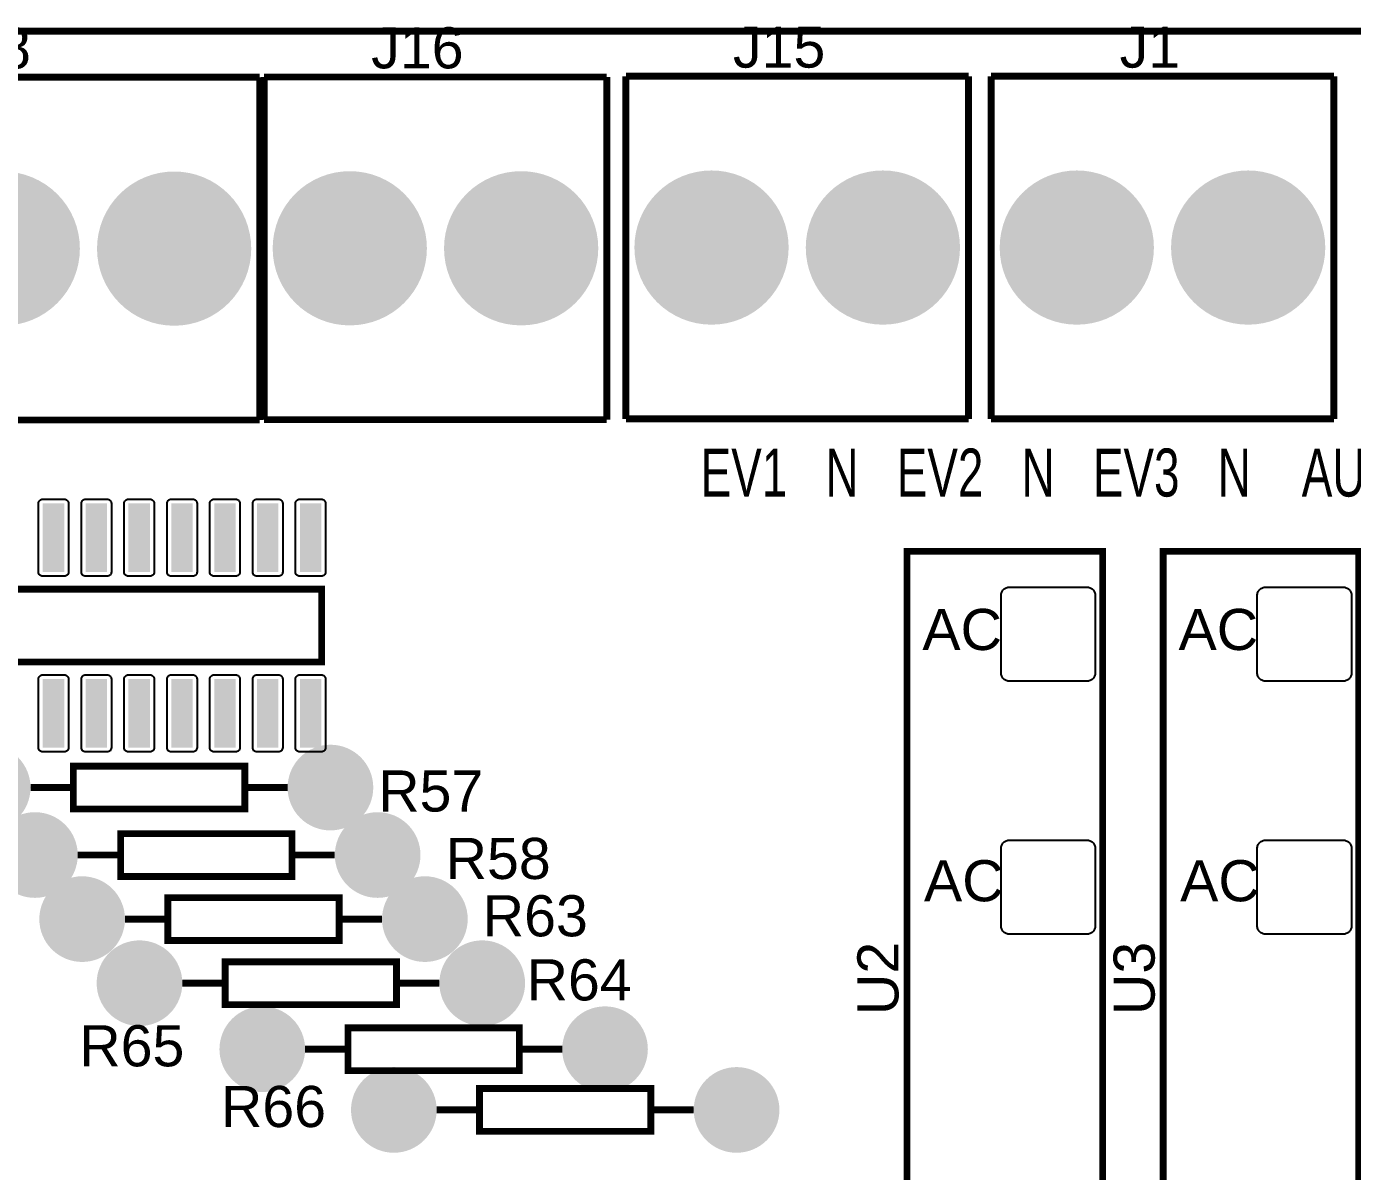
# Model space of a CAD drawing. Header units: inches. Extents: x -3.26 to 3.25, y -2.28 to 2.27.
# Drawn here: x -0.541 to 1.006, y 0.937 to 2.273 of the extents above; entities that cross this region are included whole.
import ezdxf

# ---------------------------------------------------------------- set-up
doc = ezdxf.new("R2010")
doc.units = ezdxf.units.IN
doc.layers.get('0').update_dxf_attribs({"linetype": 'CONTINUOUS'})

# ---------------------------------------------------------------- blocks, each defined once
blk = doc.blocks.new('RPAD')
blk.add_trace([(-0.5, -0.5), (-0.5, 0.5), (0.5, -0.5), (0.5, 0.5)])
blk = doc.blocks.new('EPAD')
at = {"const_width": 0.5}
blk.add_lwpolyline([(-0.25, 0, 1), (0.25, 0, 1)], format="xyb", close=True, dxfattribs=at)

msp = doc.modelspace()

# ---------------------------------------------------------------- linework, layer by layer
at = {"const_width": 0.008}
for points in [[(-3.255646, -2.275421), (3.249827, -2.275421), (3.249827, 2.267886), (-3.255646, 2.267886), (-3.255646, -2.275421)], [(-3.255646, -2.275421), (3.249827, -2.275421), (3.249827, 2.267886), (-3.255646, 2.267886), (-3.255646, -2.275421)], [(-3.255646, -2.275421), (3.249827, -2.275421), (3.249827, 2.267886), (-3.255646, 2.267886), (-3.255646, -2.275421)], [(-0.268772, 2.214197), (-0.868772, 2.214197)], [(-0.268772, 2.214197), (-0.868772, 2.214197)], [(-0.268772, 2.214197), (-0.868772, 2.214197)], [(-0.268772, 2.214197), (-0.268772, 1.814197)], [(-0.268772, 2.214197), (-0.268772, 1.814197)], [(-0.268772, 2.214197), (-0.268772, 1.814197)], [(-0.263772, 2.214579), (-0.263772, 1.814579)], [(-0.263772, 2.214579), (0.136228, 2.214579)], [(-0.263772, 2.214579), (-0.263772, 1.814579)], [(-0.263772, 2.214579), (0.136228, 2.214579)], [(-0.263772, 2.214579), (-0.263772, 1.814579)], [(-0.263772, 2.214579), (0.136228, 2.214579)], [(0.136228, 2.214579), (0.136228, 1.814579)], [(0.136228, 2.214579), (0.136228, 1.814579)], [(0.136228, 2.214579), (0.136228, 1.814579)], [(0.158417, 2.215421), (0.158417, 1.815421)], [(0.158417, 2.215421), (0.558417, 2.215421)], [(0.158417, 2.215421), (0.158417, 1.815421)], [(0.158417, 2.215421), (0.558417, 2.215421)], [(0.158417, 2.215421), (0.158417, 1.815421)], [(0.158417, 2.215421), (0.558417, 2.215421)], [(0.558417, 2.215421), (0.558417, 1.815421)], [(0.558417, 2.215421), (0.558417, 1.815421)], [(0.558417, 2.215421), (0.558417, 1.815421)], [(0.584732, 2.215421), (0.584732, 1.815421)], [(0.584732, 2.215421), (0.984732, 2.215421)], [(0.584732, 2.215421), (0.584732, 1.815421)], [(0.584732, 2.215421), (0.984732, 2.215421)], [(0.584732, 2.215421), (0.584732, 1.815421)], [(0.584732, 2.215421), (0.984732, 2.215421)], [(0.984732, 2.215421), (0.984732, 1.815421)], [(0.984732, 2.215421), (0.984732, 1.815421)], [(0.984732, 2.215421), (0.984732, 1.815421)], [(-0.868772, 1.814197), (-0.268772, 1.814197)], [(-0.868772, 1.814197), (-0.268772, 1.814197)], [(-0.868772, 1.814197), (-0.268772, 1.814197)], [(-0.263772, 1.814579), (0.136228, 1.814579)], [(-0.263772, 1.814579), (0.136228, 1.814579)], [(-0.263772, 1.814579), (0.136228, 1.814579)], [(0.158417, 1.815421), (0.558417, 1.815421)], [(0.158417, 1.815421), (0.558417, 1.815421)], [(0.158417, 1.815421), (0.558417, 1.815421)], [(0.584732, 1.815421), (0.984732, 1.815421)], [(0.584732, 1.815421), (0.984732, 1.815421)], [(0.584732, 1.815421), (0.984732, 1.815421)], [(0.486598, 0.678343), (0.714945, 0.678343), (0.714945, 1.660909), (0.486598, 1.660909), (0.486598, 0.678343)], [(0.486598, 0.678343), (0.714945, 0.678343), (0.714945, 1.660909), (0.486598, 1.660909), (0.486598, 0.678343)], [(0.486598, 0.678343), (0.714945, 0.678343), (0.714945, 1.660909), (0.486598, 1.660909), (0.486598, 0.678343)], [(0.785598, 0.678343), (1.013945, 0.678343), (1.013945, 1.660909), (0.785598, 1.660909), (0.785598, 0.678343)], [(0.785598, 0.678343), (1.013945, 0.678343), (1.013945, 1.660909), (0.785598, 1.660909), (0.785598, 0.678343)], [(0.785598, 0.678343), (1.013945, 0.678343), (1.013945, 1.660909), (0.785598, 1.660909), (0.785598, 0.678343)], [(-0.559548, 1.616762), (-0.209548, 1.616762)], [(-0.559548, 1.616762), (-0.209548, 1.616762)], [(-0.559548, 1.616762), (-0.209548, 1.616762)], [(-0.196548, 1.586762), (-0.196548, 1.616762), (-0.209548, 1.616762)], [(-0.196548, 1.586762), (-0.196548, 1.616762), (-0.209548, 1.616762)], [(-0.196548, 1.586762), (-0.196548, 1.616762), (-0.209548, 1.616762)], [(-0.196548, 1.561762), (-0.196548, 1.586762)], [(-0.196548, 1.561762), (-0.196548, 1.586762)], [(-0.196548, 1.561762), (-0.196548, 1.586762)], [(-0.209548, 1.531762), (-0.196548, 1.531762), (-0.196548, 1.561762)], [(-0.209548, 1.531762), (-0.196548, 1.531762), (-0.196548, 1.561762)], [(-0.209548, 1.531762), (-0.196548, 1.531762), (-0.196548, 1.561762)], [(-0.559548, 1.531762), (-0.209548, 1.531762)], [(-0.559548, 1.531762), (-0.209548, 1.531762)], [(-0.559548, 1.531762), (-0.209548, 1.531762)], [(-0.486354, 1.360148), (-0.286354, 1.360148), (-0.286354, 1.410148), (-0.486354, 1.410148), (-0.486354, 1.360148)], [(-0.486354, 1.360148), (-0.286354, 1.360148), (-0.286354, 1.410148), (-0.486354, 1.410148), (-0.486354, 1.360148)], [(-0.486354, 1.360148), (-0.286354, 1.360148), (-0.286354, 1.410148), (-0.486354, 1.410148), (-0.486354, 1.360148)], [(-0.536354, 1.385148), (-0.486354, 1.385148)], [(-0.536354, 1.385148), (-0.486354, 1.385148)], [(-0.536354, 1.385148), (-0.486354, 1.385148)], [(-0.286354, 1.385148), (-0.236354, 1.385148)], [(-0.286354, 1.385148), (-0.236354, 1.385148)], [(-0.286354, 1.385148), (-0.236354, 1.385148)], [(-0.431236, 1.281407), (-0.231236, 1.281407), (-0.231236, 1.331407), (-0.431236, 1.331407), (-0.431236, 1.281407)], [(-0.431236, 1.281407), (-0.231236, 1.281407), (-0.231236, 1.331407), (-0.431236, 1.331407), (-0.431236, 1.281407)], [(-0.431236, 1.281407), (-0.231236, 1.281407), (-0.231236, 1.331407), (-0.431236, 1.331407), (-0.431236, 1.281407)], [(-0.481236, 1.306407), (-0.431236, 1.306407)], [(-0.481236, 1.306407), (-0.431236, 1.306407)], [(-0.481236, 1.306407), (-0.431236, 1.306407)], [(-0.231236, 1.306407), (-0.181236, 1.306407)], [(-0.231236, 1.306407), (-0.181236, 1.306407)], [(-0.231236, 1.306407), (-0.181236, 1.306407)], [(-0.376118, 1.206604), (-0.176118, 1.206604), (-0.176118, 1.256604), (-0.376118, 1.256604), (-0.376118, 1.206604)], [(-0.376118, 1.206604), (-0.176118, 1.206604), (-0.176118, 1.256604), (-0.376118, 1.256604), (-0.376118, 1.206604)], [(-0.376118, 1.206604), (-0.176118, 1.206604), (-0.176118, 1.256604), (-0.376118, 1.256604), (-0.376118, 1.206604)], [(-0.426118, 1.231604), (-0.376118, 1.231604)], [(-0.426118, 1.231604), (-0.376118, 1.231604)], [(-0.426118, 1.231604), (-0.376118, 1.231604)], [(-0.176118, 1.231604), (-0.126118, 1.231604)], [(-0.176118, 1.231604), (-0.126118, 1.231604)], [(-0.176118, 1.231604), (-0.126118, 1.231604)], [(-0.309189, 1.131801), (-0.109189, 1.131801), (-0.109189, 1.181801), (-0.309189, 1.181801), (-0.309189, 1.131801)], [(-0.309189, 1.131801), (-0.109189, 1.131801), (-0.109189, 1.181801), (-0.309189, 1.181801), (-0.309189, 1.131801)], [(-0.309189, 1.131801), (-0.109189, 1.131801), (-0.109189, 1.181801), (-0.309189, 1.181801), (-0.309189, 1.131801)], [(-0.359189, 1.156801), (-0.309189, 1.156801)], [(-0.359189, 1.156801), (-0.309189, 1.156801)], [(-0.359189, 1.156801), (-0.309189, 1.156801)], [(-0.109189, 1.156801), (-0.059189, 1.156801)], [(-0.109189, 1.156801), (-0.059189, 1.156801)], [(-0.109189, 1.156801), (-0.059189, 1.156801)], [(-0.165882, 1.054758), (0.034118, 1.054758), (0.034118, 1.104758), (-0.165882, 1.104758), (-0.165882, 1.054758)], [(-0.165882, 1.054758), (0.034118, 1.054758), (0.034118, 1.104758), (-0.165882, 1.104758), (-0.165882, 1.054758)], [(-0.165882, 1.054758), (0.034118, 1.054758), (0.034118, 1.104758), (-0.165882, 1.104758), (-0.165882, 1.054758)], [(-0.165882, 1.079758), (-0.215882, 1.079758)], [(-0.165882, 1.079758), (-0.215882, 1.079758)], [(-0.165882, 1.079758), (-0.215882, 1.079758)], [(0.084118, 1.079758), (0.034118, 1.079758)], [(0.084118, 1.079758), (0.034118, 1.079758)], [(0.084118, 1.079758), (0.034118, 1.079758)], [(-0.012339, 0.983892), (0.187661, 0.983892), (0.187661, 1.033892), (-0.012339, 1.033892), (-0.012339, 0.983892)], [(-0.012339, 0.983892), (0.187661, 0.983892), (0.187661, 1.033892), (-0.012339, 1.033892), (-0.012339, 0.983892)], [(-0.012339, 0.983892), (0.187661, 0.983892), (0.187661, 1.033892), (-0.012339, 1.033892), (-0.012339, 0.983892)], [(-0.012339, 1.008892), (-0.062339, 1.008892)], [(-0.012339, 1.008892), (-0.062339, 1.008892)], [(-0.012339, 1.008892), (-0.062339, 1.008892)], [(0.237661, 1.008892), (0.187661, 1.008892)], [(0.237661, 1.008892), (0.187661, 1.008892)], [(0.237661, 1.008892), (0.187661, 1.008892)]]:
    msp.add_lwpolyline(points, dxfattribs=at)
for points in [[(-0.522048, 1.721762), (-0.497048, 1.721762), (-0.496025, 1.721662), (-0.49508, 1.721376), (-0.49423, 1.720921), (-0.493493, 1.720317), (-0.492888, 1.71958), (-0.492433, 1.71873), (-0.492147, 1.717784), (-0.492048, 1.716762), (-0.492048, 1.636762), (-0.492147, 1.635739), (-0.492433, 1.634794), (-0.492888, 1.633944), (-0.493493, 1.633207), (-0.49423, 1.632602), (-0.49508, 1.632148), (-0.496025, 1.631861), (-0.497048, 1.631762), (-0.522048, 1.631762), (-0.52307, 1.631861), (-0.524015, 1.632148), (-0.524866, 1.632602), (-0.525602, 1.633207), (-0.526207, 1.633944), (-0.526662, 1.634794), (-0.526948, 1.635739), (-0.527048, 1.636762), (-0.527048, 1.716762), (-0.526948, 1.717784), (-0.526662, 1.71873), (-0.526207, 1.71958), (-0.525602, 1.720317), (-0.524866, 1.720921), (-0.524015, 1.721376), (-0.52307, 1.721662), (-0.522048, 1.721762)], [(-0.472048, 1.721762), (-0.447048, 1.721762), (-0.446025, 1.721662), (-0.44508, 1.721376), (-0.44423, 1.720921), (-0.443493, 1.720317), (-0.442888, 1.71958), (-0.442433, 1.71873), (-0.442147, 1.717784), (-0.442048, 1.716762), (-0.442048, 1.636762), (-0.442147, 1.635739), (-0.442433, 1.634794), (-0.442888, 1.633944), (-0.443493, 1.633207), (-0.44423, 1.632602), (-0.44508, 1.632148), (-0.446025, 1.631861), (-0.447048, 1.631762), (-0.472048, 1.631762), (-0.47307, 1.631861), (-0.474015, 1.632148), (-0.474866, 1.632602), (-0.475602, 1.633207), (-0.476207, 1.633944), (-0.476662, 1.634794), (-0.476948, 1.635739), (-0.477048, 1.636762), (-0.477048, 1.716762), (-0.476948, 1.717784), (-0.476662, 1.71873), (-0.476207, 1.71958), (-0.475602, 1.720317), (-0.474866, 1.720921), (-0.474015, 1.721376), (-0.47307, 1.721662), (-0.472048, 1.721762)], [(-0.422048, 1.721762), (-0.397048, 1.721762), (-0.396025, 1.721662), (-0.39508, 1.721376), (-0.39423, 1.720921), (-0.393493, 1.720317), (-0.392888, 1.71958), (-0.392433, 1.71873), (-0.392147, 1.717784), (-0.392048, 1.716762), (-0.392048, 1.636762), (-0.392147, 1.635739), (-0.392433, 1.634794), (-0.392888, 1.633944), (-0.393493, 1.633207), (-0.39423, 1.632602), (-0.39508, 1.632148), (-0.396025, 1.631861), (-0.397048, 1.631762), (-0.422048, 1.631762), (-0.42307, 1.631861), (-0.424015, 1.632148), (-0.424866, 1.632602), (-0.425602, 1.633207), (-0.426207, 1.633944), (-0.426662, 1.634794), (-0.426948, 1.635739), (-0.427048, 1.636762), (-0.427048, 1.716762), (-0.426948, 1.717784), (-0.426662, 1.71873), (-0.426207, 1.71958), (-0.425602, 1.720317), (-0.424866, 1.720921), (-0.424015, 1.721376), (-0.42307, 1.721662), (-0.422048, 1.721762)], [(-0.372048, 1.721762), (-0.347048, 1.721762), (-0.346025, 1.721662), (-0.34508, 1.721376), (-0.34423, 1.720921), (-0.343493, 1.720317), (-0.342888, 1.71958), (-0.342433, 1.71873), (-0.342147, 1.717784), (-0.342048, 1.716762), (-0.342048, 1.636762), (-0.342147, 1.635739), (-0.342433, 1.634794), (-0.342888, 1.633944), (-0.343493, 1.633207), (-0.34423, 1.632602), (-0.34508, 1.632148), (-0.346025, 1.631861), (-0.347048, 1.631762), (-0.372048, 1.631762), (-0.37307, 1.631861), (-0.374015, 1.632148), (-0.374866, 1.632602), (-0.375602, 1.633207), (-0.376207, 1.633944), (-0.376662, 1.634794), (-0.376948, 1.635739), (-0.377048, 1.636762), (-0.377048, 1.716762), (-0.376948, 1.717784), (-0.376662, 1.71873), (-0.376207, 1.71958), (-0.375602, 1.720317), (-0.374866, 1.720921), (-0.374015, 1.721376), (-0.37307, 1.721662), (-0.372048, 1.721762)], [(-0.322048, 1.721762), (-0.297048, 1.721762), (-0.296025, 1.721662), (-0.29508, 1.721376), (-0.29423, 1.720921), (-0.293493, 1.720317), (-0.292888, 1.71958), (-0.292433, 1.71873), (-0.292147, 1.717784), (-0.292048, 1.716762), (-0.292048, 1.636762), (-0.292147, 1.635739), (-0.292433, 1.634794), (-0.292888, 1.633944), (-0.293493, 1.633207), (-0.29423, 1.632602), (-0.29508, 1.632148), (-0.296025, 1.631861), (-0.297048, 1.631762), (-0.322048, 1.631762), (-0.32307, 1.631861), (-0.324015, 1.632148), (-0.324866, 1.632602), (-0.325602, 1.633207), (-0.326207, 1.633944), (-0.326662, 1.634794), (-0.326948, 1.635739), (-0.327048, 1.636762), (-0.327048, 1.716762), (-0.326948, 1.717784), (-0.326662, 1.71873), (-0.326207, 1.71958), (-0.325602, 1.720317), (-0.324866, 1.720921), (-0.324015, 1.721376), (-0.32307, 1.721662), (-0.322048, 1.721762)], [(-0.272048, 1.721762), (-0.247048, 1.721762), (-0.246025, 1.721662), (-0.24508, 1.721376), (-0.24423, 1.720921), (-0.243493, 1.720317), (-0.242888, 1.71958), (-0.242433, 1.71873), (-0.242147, 1.717784), (-0.242048, 1.716762), (-0.242048, 1.636762), (-0.242147, 1.635739), (-0.242433, 1.634794), (-0.242888, 1.633944), (-0.243493, 1.633207), (-0.24423, 1.632602), (-0.24508, 1.632148), (-0.246025, 1.631861), (-0.247048, 1.631762), (-0.272048, 1.631762), (-0.27307, 1.631861), (-0.274015, 1.632148), (-0.274866, 1.632602), (-0.275602, 1.633207), (-0.276207, 1.633944), (-0.276662, 1.634794), (-0.276948, 1.635739), (-0.277048, 1.636762), (-0.277048, 1.716762), (-0.276948, 1.717784), (-0.276662, 1.71873), (-0.276207, 1.71958), (-0.275602, 1.720317), (-0.274866, 1.720921), (-0.274015, 1.721376), (-0.27307, 1.721662), (-0.272048, 1.721762)], [(-0.222048, 1.721762), (-0.197048, 1.721762), (-0.196025, 1.721662), (-0.19508, 1.721376), (-0.19423, 1.720921), (-0.193493, 1.720317), (-0.192888, 1.71958), (-0.192433, 1.71873), (-0.192147, 1.717784), (-0.192048, 1.716762), (-0.192048, 1.636762), (-0.192147, 1.635739), (-0.192433, 1.634794), (-0.192888, 1.633944), (-0.193493, 1.633207), (-0.19423, 1.632602), (-0.19508, 1.632148), (-0.196025, 1.631861), (-0.197048, 1.631762), (-0.222048, 1.631762), (-0.22307, 1.631861), (-0.224015, 1.632148), (-0.224866, 1.632602), (-0.225602, 1.633207), (-0.226207, 1.633944), (-0.226662, 1.634794), (-0.226948, 1.635739), (-0.227048, 1.636762), (-0.227048, 1.716762), (-0.226948, 1.717784), (-0.226662, 1.71873), (-0.226207, 1.71958), (-0.225602, 1.720317), (-0.224866, 1.720921), (-0.224015, 1.721376), (-0.22307, 1.721662), (-0.222048, 1.721762)], [(0.596339, 1.519169), (0.596339, 1.609169), (0.596389, 1.610209), (0.596537, 1.611214), (0.59678, 1.612181), (0.59711, 1.613105), (0.597525, 1.613981), (0.59802, 1.614805), (0.598589, 1.615573), (0.599229, 1.616279), (0.599935, 1.616919), (0.600703, 1.617488), (0.601527, 1.617983), (0.602403, 1.618398), (0.603327, 1.618728), (0.604294, 1.61897), (0.605299, 1.619119), (0.606339, 1.619169), (0.696339, 1.619169), (0.697378, 1.619119), (0.698383, 1.61897), (0.69935, 1.618728), (0.700274, 1.618398), (0.70115, 1.617983), (0.701974, 1.617488), (0.702742, 1.616919), (0.703448, 1.616279), (0.704088, 1.615573), (0.704657, 1.614805), (0.705152, 1.613981), (0.705567, 1.613105), (0.705898, 1.612181), (0.70614, 1.611214), (0.706288, 1.610209), (0.706339, 1.609169), (0.706339, 1.519169), (0.706288, 1.51813), (0.70614, 1.517125), (0.705898, 1.516158), (0.705567, 1.515234), (0.705152, 1.514357), (0.704657, 1.513533), (0.704088, 1.512766), (0.703448, 1.51206), (0.702742, 1.51142), (0.701974, 1.51085), (0.70115, 1.510356), (0.700274, 1.509941), (0.69935, 1.50961), (0.698383, 1.509368), (0.697378, 1.50922), (0.696339, 1.509169), (0.606339, 1.509169), (0.605299, 1.50922), (0.604294, 1.509368), (0.603327, 1.50961), (0.602403, 1.509941), (0.601527, 1.510356), (0.600703, 1.51085), (0.599935, 1.51142), (0.599229, 1.51206), (0.598589, 1.512766), (0.59802, 1.513533), (0.597525, 1.514357), (0.59711, 1.515234), (0.59678, 1.516158), (0.596537, 1.517125), (0.596389, 1.51813), (0.596339, 1.519169)], [(0.895339, 1.519169), (0.895339, 1.609169), (0.895389, 1.610209), (0.895537, 1.611214), (0.89578, 1.612181), (0.89611, 1.613105), (0.896525, 1.613981), (0.89702, 1.614805), (0.897589, 1.615573), (0.898229, 1.616279), (0.898935, 1.616919), (0.899703, 1.617488), (0.900527, 1.617983), (0.901403, 1.618398), (0.902327, 1.618728), (0.903294, 1.61897), (0.904299, 1.619119), (0.905339, 1.619169), (0.995339, 1.619169), (0.996378, 1.619119), (0.997383, 1.61897), (0.99835, 1.618728), (0.999274, 1.618398), (1.00015, 1.617983), (1.000974, 1.617488), (1.001742, 1.616919), (1.002448, 1.616279), (1.003088, 1.615573), (1.003657, 1.614805), (1.004152, 1.613981), (1.004567, 1.613105), (1.004898, 1.612181), (1.00514, 1.611214), (1.005288, 1.610209), (1.005339, 1.609169), (1.005339, 1.519169), (1.005288, 1.51813), (1.00514, 1.517125), (1.004898, 1.516158), (1.004567, 1.515234), (1.004152, 1.514357), (1.003657, 1.513533), (1.003088, 1.512766), (1.002448, 1.51206), (1.001742, 1.51142), (1.000974, 1.51085), (1.00015, 1.510356), (0.999274, 1.509941), (0.99835, 1.50961), (0.997383, 1.509368), (0.996378, 1.50922), (0.995339, 1.509169), (0.905339, 1.509169), (0.904299, 1.50922), (0.903294, 1.509368), (0.902327, 1.50961), (0.901403, 1.509941), (0.900527, 1.510356), (0.899703, 1.51085), (0.898935, 1.51142), (0.898229, 1.51206), (0.897589, 1.512766), (0.89702, 1.513533), (0.896525, 1.514357), (0.89611, 1.515234), (0.89578, 1.516158), (0.895537, 1.517125), (0.895389, 1.51813), (0.895339, 1.519169)], [(-0.497048, 1.426762), (-0.522048, 1.426762), (-0.52307, 1.426861), (-0.524015, 1.427148), (-0.524866, 1.427602), (-0.525602, 1.428207), (-0.526207, 1.428944), (-0.526662, 1.429794), (-0.526948, 1.430739), (-0.527048, 1.431762), (-0.527048, 1.511762), (-0.526948, 1.512784), (-0.526662, 1.51373), (-0.526207, 1.51458), (-0.525602, 1.515317), (-0.524866, 1.515921), (-0.524015, 1.516376), (-0.52307, 1.516662), (-0.522048, 1.516762), (-0.497048, 1.516762), (-0.496025, 1.516662), (-0.49508, 1.516376), (-0.49423, 1.515921), (-0.493493, 1.515317), (-0.492888, 1.51458), (-0.492433, 1.51373), (-0.492147, 1.512784), (-0.492048, 1.511762), (-0.492048, 1.431762), (-0.492147, 1.430739), (-0.492433, 1.429794), (-0.492888, 1.428944), (-0.493493, 1.428207), (-0.49423, 1.427602), (-0.49508, 1.427148), (-0.496025, 1.426861), (-0.497048, 1.426762)], [(-0.447048, 1.426762), (-0.472048, 1.426762), (-0.47307, 1.426861), (-0.474015, 1.427148), (-0.474866, 1.427602), (-0.475602, 1.428207), (-0.476207, 1.428944), (-0.476662, 1.429794), (-0.476948, 1.430739), (-0.477048, 1.431762), (-0.477048, 1.511762), (-0.476948, 1.512784), (-0.476662, 1.51373), (-0.476207, 1.51458), (-0.475602, 1.515317), (-0.474866, 1.515921), (-0.474015, 1.516376), (-0.47307, 1.516662), (-0.472048, 1.516762), (-0.447048, 1.516762), (-0.446025, 1.516662), (-0.44508, 1.516376), (-0.44423, 1.515921), (-0.443493, 1.515317), (-0.442888, 1.51458), (-0.442433, 1.51373), (-0.442147, 1.512784), (-0.442048, 1.511762), (-0.442048, 1.431762), (-0.442147, 1.430739), (-0.442433, 1.429794), (-0.442888, 1.428944), (-0.443493, 1.428207), (-0.44423, 1.427602), (-0.44508, 1.427148), (-0.446025, 1.426861), (-0.447048, 1.426762)], [(-0.397048, 1.426762), (-0.422048, 1.426762), (-0.42307, 1.426861), (-0.424015, 1.427148), (-0.424866, 1.427602), (-0.425602, 1.428207), (-0.426207, 1.428944), (-0.426662, 1.429794), (-0.426948, 1.430739), (-0.427048, 1.431762), (-0.427048, 1.511762), (-0.426948, 1.512784), (-0.426662, 1.51373), (-0.426207, 1.51458), (-0.425602, 1.515317), (-0.424866, 1.515921), (-0.424015, 1.516376), (-0.42307, 1.516662), (-0.422048, 1.516762), (-0.397048, 1.516762), (-0.396025, 1.516662), (-0.39508, 1.516376), (-0.39423, 1.515921), (-0.393493, 1.515317), (-0.392888, 1.51458), (-0.392433, 1.51373), (-0.392147, 1.512784), (-0.392048, 1.511762), (-0.392048, 1.431762), (-0.392147, 1.430739), (-0.392433, 1.429794), (-0.392888, 1.428944), (-0.393493, 1.428207), (-0.39423, 1.427602), (-0.39508, 1.427148), (-0.396025, 1.426861), (-0.397048, 1.426762)], [(-0.347048, 1.426762), (-0.372048, 1.426762), (-0.37307, 1.426861), (-0.374015, 1.427148), (-0.374866, 1.427602), (-0.375602, 1.428207), (-0.376207, 1.428944), (-0.376662, 1.429794), (-0.376948, 1.430739), (-0.377048, 1.431762), (-0.377048, 1.511762), (-0.376948, 1.512784), (-0.376662, 1.51373), (-0.376207, 1.51458), (-0.375602, 1.515317), (-0.374866, 1.515921), (-0.374015, 1.516376), (-0.37307, 1.516662), (-0.372048, 1.516762), (-0.347048, 1.516762), (-0.346025, 1.516662), (-0.34508, 1.516376), (-0.34423, 1.515921), (-0.343493, 1.515317), (-0.342888, 1.51458), (-0.342433, 1.51373), (-0.342147, 1.512784), (-0.342048, 1.511762), (-0.342048, 1.431762), (-0.342147, 1.430739), (-0.342433, 1.429794), (-0.342888, 1.428944), (-0.343493, 1.428207), (-0.34423, 1.427602), (-0.34508, 1.427148), (-0.346025, 1.426861), (-0.347048, 1.426762)], [(-0.297048, 1.426762), (-0.322048, 1.426762), (-0.32307, 1.426861), (-0.324015, 1.427148), (-0.324866, 1.427602), (-0.325602, 1.428207), (-0.326207, 1.428944), (-0.326662, 1.429794), (-0.326948, 1.430739), (-0.327048, 1.431762), (-0.327048, 1.511762), (-0.326948, 1.512784), (-0.326662, 1.51373), (-0.326207, 1.51458), (-0.325602, 1.515317), (-0.324866, 1.515921), (-0.324015, 1.516376), (-0.32307, 1.516662), (-0.322048, 1.516762), (-0.297048, 1.516762), (-0.296025, 1.516662), (-0.29508, 1.516376), (-0.29423, 1.515921), (-0.293493, 1.515317), (-0.292888, 1.51458), (-0.292433, 1.51373), (-0.292147, 1.512784), (-0.292048, 1.511762), (-0.292048, 1.431762), (-0.292147, 1.430739), (-0.292433, 1.429794), (-0.292888, 1.428944), (-0.293493, 1.428207), (-0.29423, 1.427602), (-0.29508, 1.427148), (-0.296025, 1.426861), (-0.297048, 1.426762)], [(-0.247048, 1.426762), (-0.272048, 1.426762), (-0.27307, 1.426861), (-0.274015, 1.427148), (-0.274866, 1.427602), (-0.275602, 1.428207), (-0.276207, 1.428944), (-0.276662, 1.429794), (-0.276948, 1.430739), (-0.277048, 1.431762), (-0.277048, 1.511762), (-0.276948, 1.512784), (-0.276662, 1.51373), (-0.276207, 1.51458), (-0.275602, 1.515317), (-0.274866, 1.515921), (-0.274015, 1.516376), (-0.27307, 1.516662), (-0.272048, 1.516762), (-0.247048, 1.516762), (-0.246025, 1.516662), (-0.24508, 1.516376), (-0.24423, 1.515921), (-0.243493, 1.515317), (-0.242888, 1.51458), (-0.242433, 1.51373), (-0.242147, 1.512784), (-0.242048, 1.511762), (-0.242048, 1.431762), (-0.242147, 1.430739), (-0.242433, 1.429794), (-0.242888, 1.428944), (-0.243493, 1.428207), (-0.24423, 1.427602), (-0.24508, 1.427148), (-0.246025, 1.426861), (-0.247048, 1.426762)], [(-0.197048, 1.426762), (-0.222048, 1.426762), (-0.22307, 1.426861), (-0.224015, 1.427148), (-0.224866, 1.427602), (-0.225602, 1.428207), (-0.226207, 1.428944), (-0.226662, 1.429794), (-0.226948, 1.430739), (-0.227048, 1.431762), (-0.227048, 1.511762), (-0.226948, 1.512784), (-0.226662, 1.51373), (-0.226207, 1.51458), (-0.225602, 1.515317), (-0.224866, 1.515921), (-0.224015, 1.516376), (-0.22307, 1.516662), (-0.222048, 1.516762), (-0.197048, 1.516762), (-0.196025, 1.516662), (-0.19508, 1.516376), (-0.19423, 1.515921), (-0.193493, 1.515317), (-0.192888, 1.51458), (-0.192433, 1.51373), (-0.192147, 1.512784), (-0.192048, 1.511762), (-0.192048, 1.431762), (-0.192147, 1.430739), (-0.192433, 1.429794), (-0.192888, 1.428944), (-0.193493, 1.428207), (-0.19423, 1.427602), (-0.19508, 1.427148), (-0.196025, 1.426861), (-0.197048, 1.426762)], [(0.596339, 1.223894), (0.596339, 1.313894), (0.596389, 1.314933), (0.596537, 1.315938), (0.59678, 1.316905), (0.59711, 1.317829), (0.597525, 1.318706), (0.59802, 1.31953), (0.598589, 1.320297), (0.599229, 1.321003), (0.599935, 1.321643), (0.600703, 1.322213), (0.601527, 1.322707), (0.602403, 1.323122), (0.603327, 1.323453), (0.604294, 1.323695), (0.605299, 1.323843), (0.606339, 1.323894), (0.696339, 1.323894), (0.697378, 1.323843), (0.698383, 1.323695), (0.69935, 1.323453), (0.700274, 1.323122), (0.70115, 1.322707), (0.701974, 1.322213), (0.702742, 1.321643), (0.703448, 1.321003), (0.704088, 1.320297), (0.704657, 1.31953), (0.705152, 1.318706), (0.705567, 1.317829), (0.705898, 1.316905), (0.70614, 1.315938), (0.706288, 1.314933), (0.706339, 1.313894), (0.706339, 1.223894), (0.706288, 1.222854), (0.70614, 1.221849), (0.705898, 1.220882), (0.705567, 1.219958), (0.705152, 1.219082), (0.704657, 1.218258), (0.704088, 1.21749), (0.703448, 1.216784), (0.702742, 1.216144), (0.701974, 1.215575), (0.70115, 1.21508), (0.700274, 1.214665), (0.69935, 1.214335), (0.698383, 1.214093), (0.697378, 1.213944), (0.696339, 1.213894), (0.606339, 1.213894), (0.605299, 1.213944), (0.604294, 1.214093), (0.603327, 1.214335), (0.602403, 1.214665), (0.601527, 1.21508), (0.600703, 1.215575), (0.599935, 1.216144), (0.599229, 1.216784), (0.598589, 1.21749), (0.59802, 1.218258), (0.597525, 1.219082), (0.59711, 1.219958), (0.59678, 1.220882), (0.596537, 1.221849), (0.596389, 1.222854), (0.596339, 1.223894)], [(0.895339, 1.223894), (0.895339, 1.313894), (0.895389, 1.314933), (0.895537, 1.315938), (0.89578, 1.316905), (0.89611, 1.317829), (0.896525, 1.318706), (0.89702, 1.31953), (0.897589, 1.320297), (0.898229, 1.321003), (0.898935, 1.321643), (0.899703, 1.322213), (0.900527, 1.322707), (0.901403, 1.323122), (0.902327, 1.323453), (0.903294, 1.323695), (0.904299, 1.323843), (0.905339, 1.323894), (0.995339, 1.323894), (0.996378, 1.323843), (0.997383, 1.323695), (0.99835, 1.323453), (0.999274, 1.323122), (1.00015, 1.322707), (1.000974, 1.322213), (1.001742, 1.321643), (1.002448, 1.321003), (1.003088, 1.320297), (1.003657, 1.31953), (1.004152, 1.318706), (1.004567, 1.317829), (1.004898, 1.316905), (1.00514, 1.315938), (1.005288, 1.314933), (1.005339, 1.313894), (1.005339, 1.223894), (1.005288, 1.222854), (1.00514, 1.221849), (1.004898, 1.220882), (1.004567, 1.219958), (1.004152, 1.219082), (1.003657, 1.218258), (1.003088, 1.21749), (1.002448, 1.216784), (1.001742, 1.216144), (1.000974, 1.215575), (1.00015, 1.21508), (0.999274, 1.214665), (0.99835, 1.214335), (0.997383, 1.214093), (0.996378, 1.213944), (0.995339, 1.213894), (0.905339, 1.213894), (0.904299, 1.213944), (0.903294, 1.214093), (0.902327, 1.214335), (0.901403, 1.214665), (0.900527, 1.21508), (0.899703, 1.215575), (0.898935, 1.216144), (0.898229, 1.216784), (0.897589, 1.21749), (0.89702, 1.218258), (0.896525, 1.219082), (0.89611, 1.219958), (0.89578, 1.220882), (0.895537, 1.221849), (0.895389, 1.222854), (0.895339, 1.223894)]]:
    msp.add_lwpolyline(points, close=True)

# ---------------------------------------------------------------- block references
for name, p, xscale, yscale in [('EPAD', (0.258417, 2.015421), 0.18, 0.18), ('EPAD', (0.458417, 2.015421), 0.18, 0.18), ('EPAD', (0.684732, 2.015421), 0.18, 0.18), ('EPAD', (0.884732, 2.015421), 0.18, 0.18), ('EPAD', (-0.568772, 2.014197), 0.18, 0.18), ('EPAD', (-0.368772, 2.014197), 0.18, 0.18), ('EPAD', (-0.163772, 2.014579), 0.18, 0.18), ('EPAD', (0.036228, 2.014579), 0.18, 0.18), ('RPAD', (-0.509548, 1.676762), 0.025, 0.08), ('RPAD', (-0.459548, 1.676762), 0.025, 0.08), ('RPAD', (-0.409548, 1.676762), 0.025, 0.08), ('RPAD', (-0.359548, 1.676762), 0.025, 0.08), ('RPAD', (-0.309548, 1.676762), 0.025, 0.08), ('RPAD', (-0.259548, 1.676762), 0.025, 0.08), ('RPAD', (-0.209548, 1.676762), 0.025, 0.08), ('EPAD', (-0.586354, 1.385148), 0.1, 0.1), ('EPAD', (-0.186354, 1.385148), 0.1, 0.1), ('EPAD', (-0.531236, 1.306407), 0.1, 0.1), ('EPAD', (-0.131236, 1.306407), 0.1, 0.1), ('EPAD', (-0.476118, 1.231604), 0.1, 0.1), ('EPAD', (-0.076118, 1.231604), 0.1, 0.1), ('EPAD', (-0.409189, 1.156801), 0.1, 0.1), ('EPAD', (-0.009189, 1.156801), 0.1, 0.1), ('EPAD', (-0.265882, 1.079758), 0.1, 0.1), ('EPAD', (0.134118, 1.079758), 0.1, 0.1), ('EPAD', (-0.112339, 1.008892), 0.1, 0.1), ('EPAD', (0.287661, 1.008892), 0.1, 0.1)]:
    msp.add_blockref(name, p, dxfattribs=dict(xscale=xscale, yscale=yscale))
at = {"xscale": 0.025, "yscale": 0.08, "rotation": 180}
for p in [(-0.509548, 1.471762), (-0.459548, 1.471762), (-0.409548, 1.471762), (-0.359548, 1.471762), (-0.309548, 1.471762), (-0.259548, 1.471762), (-0.209548, 1.471762)]:
    msp.add_blockref('RPAD', p, dxfattribs=at)

# ---------------------------------------------------------------- texts
for s, height, width, p in [('J18', 0.048, 1.041667, (-0.643772, 2.224197)), ('J18', 0.048, 1.041667, (-0.643772, 2.224197)), ('J18', 0.048, 1.041667, (-0.643772, 2.224197)), ('J16', 0.048, 1.041667, (-0.138772, 2.224579)), ('J16', 0.048, 1.041667, (-0.138772, 2.224579)), ('J16', 0.048, 1.041667, (-0.138772, 2.224579)), ('J15', 0.048, 1.041667, (0.283417, 2.225421)), ('J15', 0.048, 1.041667, (0.283417, 2.225421)), ('J15', 0.048, 1.041667, (0.283417, 2.225421)), ('J1', 0.048, 1.041667, (0.734732, 2.225421)), ('J1', 0.048, 1.041667, (0.734732, 2.225421)), ('J1', 0.048, 1.041667, (0.734732, 2.225421)), ('EV1   N   EV2   N   EV3   N    AUX1  N    AUX2  N     L   N    L    N', 0.056, 0.714286, (0.245717, 1.724839)), ('EV1   N   EV2   N   EV3   N    AUX1  N    AUX2  N     L   N    L    N', 0.056, 0.714286, (0.245717, 1.724839)), ('EV1   N   EV2   N   EV3   N    AUX1  N    AUX2  N     L   N    L    N', 0.056, 0.714286, (0.245717, 1.724839)), ('AC', 0.048, 1.041667, (0.504488, 1.545673)), ('AC', 0.048, 1.041667, (0.504488, 1.545673)), ('AC', 0.048, 1.041667, (0.504488, 1.545673)), ('AC', 0.048, 1.041667, (0.803488, 1.545673)), ('AC', 0.048, 1.041667, (0.803488, 1.545673)), ('AC', 0.048, 1.041667, (0.803488, 1.545673)), ('R57', 0.048, 1.041667, (-0.130646, 1.357156)), ('R57', 0.048, 1.041667, (-0.130646, 1.357156)), ('R57', 0.048, 1.041667, (-0.130646, 1.357156)), ('R58', 0.048, 1.041667, (-0.051906, 1.278415)), ('R58', 0.048, 1.041667, (-0.051906, 1.278415)), ('R58', 0.048, 1.041667, (-0.051906, 1.278415)), ('AC', 0.048, 1.041667, (0.506362, 1.252398)), ('AC', 0.048, 1.041667, (0.506362, 1.252398)), ('AC', 0.048, 1.041667, (0.506362, 1.252398)), ('AC', 0.048, 1.041667, (0.805362, 1.252398)), ('AC', 0.048, 1.041667, (0.805362, 1.252398)), ('AC', 0.048, 1.041667, (0.805362, 1.252398)), ('R63', 0.048, 1.041667, (-0.008598, 1.211486)), ('R63', 0.048, 1.041667, (-0.008598, 1.211486)), ('R63', 0.048, 1.041667, (-0.008598, 1.211486)), ('R64', 0.048, 1.041667, (0.042583, 1.136683)), ('R64', 0.048, 1.041667, (0.042583, 1.136683)), ('R64', 0.048, 1.041667, (0.042583, 1.136683)), ('R65', 0.048, 1.041667, (-0.479465, 1.05975)), ('R65', 0.048, 1.041667, (-0.479465, 1.05975)), ('R65', 0.048, 1.041667, (-0.479465, 1.05975)), ('R66', 0.048, 1.041667, (-0.31411, 0.988884)), ('R66', 0.048, 1.041667, (-0.31411, 0.988884)), ('R66', 0.048, 1.041667, (-0.31411, 0.988884))]:
    msp.add_text(s, height=height, dxfattribs=dict(width=width)).set_placement(p)
at = {"width": 1.041667}
for s, p in [('U2', (0.476598, 1.119626)), ('U2', (0.476598, 1.119626)), ('U2', (0.476598, 1.119626)), ('U3', (0.775598, 1.119626)), ('U3', (0.775598, 1.119626)), ('U3', (0.775598, 1.119626))]:
    msp.add_text(s, height=0.048, rotation=90, dxfattribs=at).set_placement(p)

doc.saveas('drawing.dxf')
